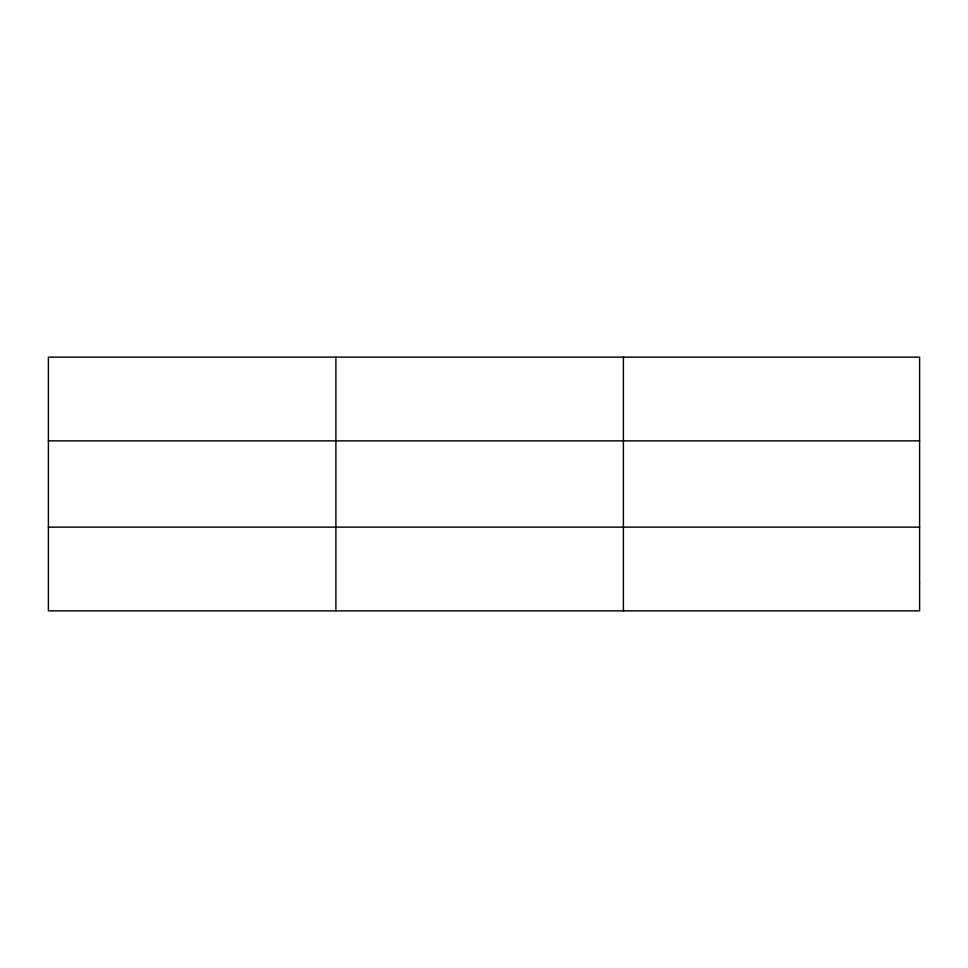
<?xml version="1.0" encoding="UTF-8"?>
<svg xmlns="http://www.w3.org/2000/svg" width="968" height="968" viewBox="0 0 968 968"><rect width="100%" height="100%" fill="white"/><g stroke="black" fill="none" stroke-linecap="round" stroke-linejoin="round"><path stroke-width="1.45" d="M335.896 357.144L335.896 610.856M623.392 357.144L623.392 610.856M48.4 440.863L919.6 440.863M48.4 527.136L919.6 527.136M919.6 582.954L919.6 610.856L48.4 610.856L48.4 357.144L919.6 357.144L919.6 582.954"/></g></svg>
